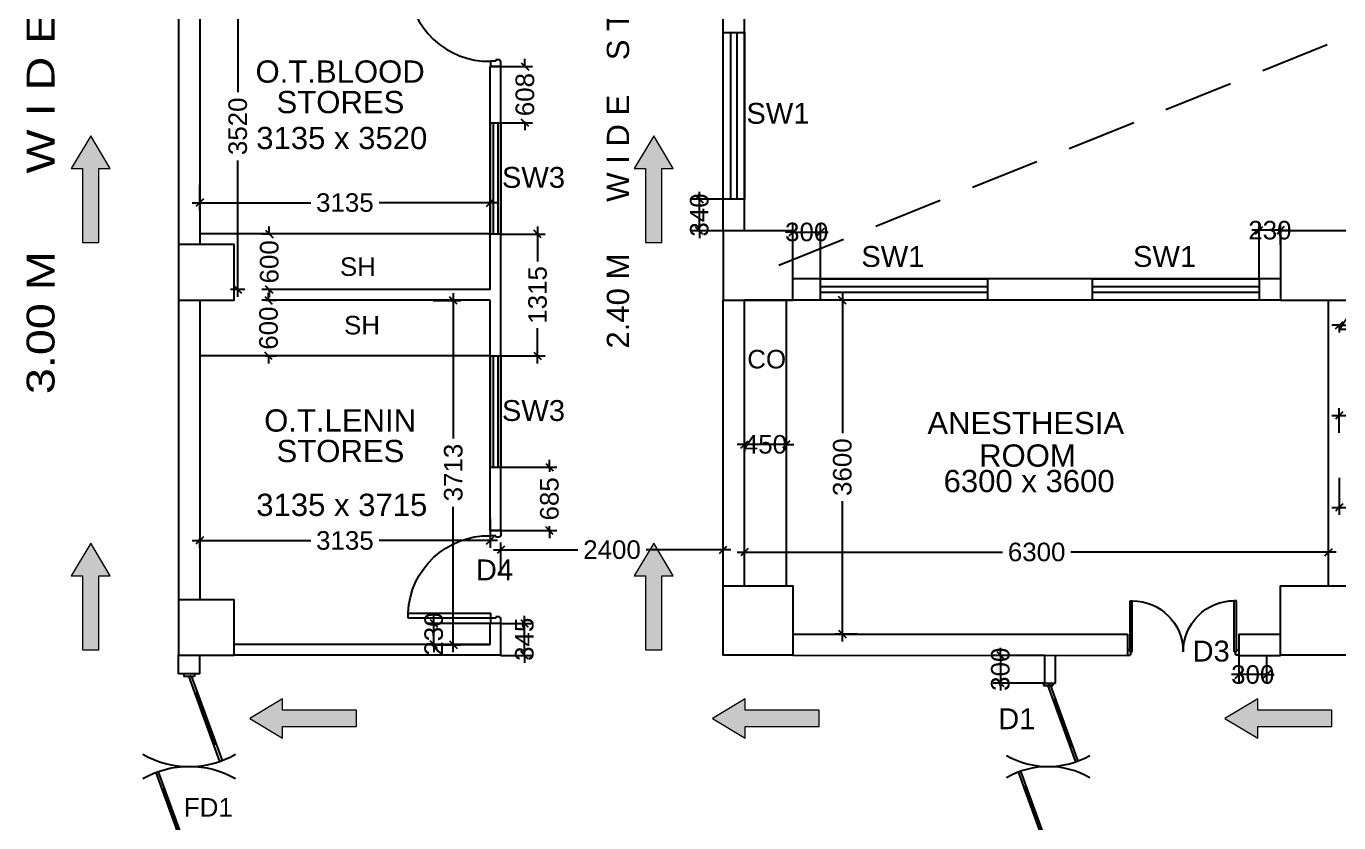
# Model space of a CAD drawing. Extents: x 7897917 to 8423973, y -6487334 to -6173396.
# Drawn here: x 7927272 to 7941431, y -6446215 to -6437623 of the extents above; entities that cross this region are included whole.
import ezdxf
from ezdxf.enums import TextEntityAlignment as Align

# ---------------------------------------------------------------- set-up
doc = ezdxf.new("R2010")
doc.units = 0
doc.header["$LTSCALE"] = 600
doc.header["$MEASUREMENT"] = 0
doc.header["$PDMODE"] = 35
doc.linetypes.add('HIDDEN2', pattern=[0.1875, 0.125, -0.0625])
doc.layers.get('0').update_dxf_attribs({"linetype": 'CONTINUOUS'})
doc.layers.get('Defpoints').update_dxf_attribs({"linetype": 'CONTINUOUS'})
for name, color, linetype in [('DIMEN', 5, 'CONTINUOUS'), ('DOOR', 32, 'CONTINUOUS'), ('Duct', 8, 'CONTINUOUS'), ('Fire Door', 10, 'CONTINUOUS'), ('joinery', 7, 'CONTINUOUS'), ('LA-column', 3, 'CONTINUOUS'), ('Room Dim', 1, 'CONTINUOUS'), ('Shleves', 7, 'CONTINUOUS'), ('TEXT', 6, 'CONTINUOUS'), ('TXT', 6, 'CONTINUOUS'), ('Walls', 7, 'CONTINUOUS'), ('WIN', 151, 'CONTINUOUS'), ('Working Dim', 5, 'CONTINUOUS')]:
    doc.layers.add(name, color=color, linetype=linetype)
doc.styles.add('ari', font='arial.ttf')
doc.styles.add('ARIAL', font='arial.ttf')
doc.dimstyles.new('int. dim', dxfattribs={"dimtxt": 450, "dimasz": 80, "dimexe": 80, "dimexo": 0, "dimgap": 70, "dimtad": 0, "dimdec": 0, "dimzin": 12, "dimdsep": 46, "dimtxsty": 'ari', "dimblk": 'OBLIQUE', "dimcen": 2, "dimdle": 80, "dimclrd": 256, "dimclre": 256, "dimclrt": 6, "dimadec": 0, "dimazin": 0, "dimtfac": 1, "dimtdec": 0, "dimtix": 1, "dimtmove": 2, "dimatfit": 3, "dimfxl": 1, "dimtolj": 1, "dimtzin": 0, "dimlwd": -1, "dimlwe": -1, "dimarcsym": 0})

# ---------------------------------------------------------------- blocks, each defined once
blk = doc.blocks.new('_Oblique')
at = {"color": 0, "linetype": 'ByBlock', "lineweight": -2}
blk.add_line((-0.5, -0.5), (0.5, 0.5), dxfattribs=at)
blk = doc.blocks.new('*D528')
at = {"layer": 'Defpoints', "color": 0, "transparency": 16777216}
for p in [(7935021, -6443295), (7935021, -6443502, 13), (7941322, -6443652, 7)]:
    blk.add_point(p, dxfattribs=at)
at = {"layer": 'Working Dim', "transparency": 16777216}
for p, q in [((7935021, -6443502), (7935021, -6443215)), ((7941322, -6443652), (7941322, -6443215)), ((7934941, -6443295), (7937803, -6443295)), ((7941402, -6443295), (7938541, -6443295))]:
    blk.add_line(p, q, dxfattribs=at)
at = {"layer": 'Working Dim', "transparency": 16777216, "xscale": 80, "yscale": 80, "zscale": 80, "rotation": 180}
blk.add_blockref('_Oblique', (7935021, -6443295), dxfattribs=at)
at = {"layer": 'Working Dim', "transparency": 16777216, "xscale": 80, "yscale": 80, "zscale": 80}
blk.add_blockref('_Oblique', (7941322, -6443295), dxfattribs=at)
at = {"layer": 'Working Dim', "color": 6, "transparency": 16777216, "insert": (7938172, -6443295), "char_height": 200, "attachment_point": 5, "style": 'ari'}
blk.add_mtext('\\A1;6300', dxfattribs=at)
blk = doc.blocks.new('*D529')
at = {"layer": 'Defpoints', "color": 0, "transparency": 16777216}
for p in [(7936076, -6440579), (7936241, -6440579, 13), (7936241, -6444179, 13)]:
    blk.add_point(p, dxfattribs=at)
at = {"layer": 'Working Dim', "transparency": 16777216}
for p, q in [((7936076, -6440499), (7936076, -6442011)), ((7936241, -6440579), (7935996, -6440579)), ((7936076, -6444259), (7936076, -6442747)), ((7936241, -6444179), (7935996, -6444179))]:
    blk.add_line(p, q, dxfattribs=at)
at = {"layer": 'Working Dim', "transparency": 16777216, "xscale": 80, "yscale": 80, "zscale": 80}
for p, rotation in [((7936076, -6440579), 90), ((7936076, -6444179), 270)]:
    blk.add_blockref('_Oblique', p, dxfattribs=dict(at, rotation=rotation))
at = {"layer": 'Working Dim', "color": 6, "transparency": 16777216, "insert": (7936076, -6442379), "char_height": 200, "attachment_point": 5, "rotation": 90, "style": 'ari'}
blk.add_mtext('\\A1;3600', dxfattribs=at)
blk = doc.blocks.new('*D536')
at = {"layer": 'Defpoints', "color": 0, "transparency": 16777216}
for p in [(7941435, -6442494, -1), (7942485, -6442494, 13), (7941435, -6442814)]:
    blk.add_point(p, dxfattribs=at)
at = {"layer": 'Working Dim', "transparency": 16777216}
for p, q in [((7941435, -6442494), (7941435, -6442894)), ((7942485, -6442494), (7942485, -6442894)), ((7941355, -6442814), (7941601, -6442814)), ((7942565, -6442814), (7942319, -6442814))]:
    blk.add_line(p, q, dxfattribs=at)
at = {"layer": 'Working Dim', "transparency": 16777216, "xscale": 80, "yscale": 80, "zscale": 80, "rotation": 180}
blk.add_blockref('_Oblique', (7941435, -6442814), dxfattribs=at)
at = {"layer": 'Working Dim', "transparency": 16777216, "xscale": 80, "yscale": 80, "zscale": 80}
blk.add_blockref('_Oblique', (7942485, -6442814), dxfattribs=at)
at = {"layer": 'Working Dim', "color": 6, "transparency": 16777216, "insert": (7941960, -6442814), "char_height": 200, "attachment_point": 5, "style": 'ari'}
blk.add_mtext('\\A1;1050', dxfattribs=at)
blk = doc.blocks.new('*D542')
at = {"layer": 'Defpoints', "color": 0, "transparency": 16777216}
for p in [(7941435, -6441823), (7941435, -6442008, 1), (7943385, -6442008, 13)]:
    blk.add_point(p, dxfattribs=at)
at = {"layer": 'Working Dim', "transparency": 16777216}
for p, q in [((7941435, -6442008), (7941435, -6441743)), ((7943385, -6442008), (7943385, -6441743)), ((7941355, -6441823), (7942051, -6441823)), ((7943465, -6441823), (7942769, -6441823))]:
    blk.add_line(p, q, dxfattribs=at)
at = {"layer": 'Working Dim', "transparency": 16777216, "xscale": 80, "yscale": 80, "zscale": 80, "rotation": 180}
blk.add_blockref('_Oblique', (7941435, -6441823), dxfattribs=at)
at = {"layer": 'Working Dim', "transparency": 16777216, "xscale": 80, "yscale": 80, "zscale": 80}
blk.add_blockref('_Oblique', (7943385, -6441823), dxfattribs=at)
at = {"layer": 'Working Dim', "color": 6, "transparency": 16777216, "insert": (7942410, -6441823), "char_height": 200, "attachment_point": 5, "style": 'ari'}
blk.add_mtext('\\A1;1950', dxfattribs=at)
blk = doc.blocks.new('*D624')
at = {"layer": 'Defpoints', "color": 0, "transparency": 16777216}
for p in [(7932391, -6443270), (7934791, -6443476, 13), (7932391, -6443543, 13)]:
    blk.add_point(p, dxfattribs=at)
at = {"layer": 'Working Dim', "transparency": 16777216}
for p, q in [((7932391, -6443543), (7932391, -6443190)), ((7934791, -6443476), (7934791, -6443190)), ((7932311, -6443270), (7933221, -6443270)), ((7934871, -6443270), (7933961, -6443270))]:
    blk.add_line(p, q, dxfattribs=at)
at = {"layer": 'Working Dim', "transparency": 16777216, "xscale": 80, "yscale": 80, "zscale": 80, "rotation": 180}
blk.add_blockref('_Oblique', (7932391, -6443270), dxfattribs=at)
at = {"layer": 'Working Dim', "transparency": 16777216, "xscale": 80, "yscale": 80, "zscale": 80}
blk.add_blockref('_Oblique', (7934791, -6443270), dxfattribs=at)
at = {"layer": 'Working Dim', "color": 6, "transparency": 16777216, "insert": (7933591, -6443270), "char_height": 200, "attachment_point": 5, "style": 'ari'}
blk.add_mtext('\\A1;2400', dxfattribs=at)
blk = doc.blocks.new('Z$W@#1275')
at = {"layer": 'DOOR'}
for p, q in [((73, 1500), (0, 1500)), ((0, 1500), (0, 1467)), ((0, 1467), (2, 1467)), ((11, 1456), (11, 1458)), ((11, 1456), (47, 1456)), ((47, 1467), (736, 1467)), ((47, 1467), (47, 1439)), ((47, 1456), (47, 1467)), ((47, 1467), (73, 1467)), ((47, 1439), (736, 1439)), ((73, 1467), (73, 1500)), ((736, 1467), (736, 1439)), ((0, 33), (2, 33)), ((0, 0), (0, 33)), ((73, 0), (0, 0)), ((11, 44), (11, 42)), ((11, 44), (47, 44)), ((47, 61), (736, 61)), ((47, 33), (47, 61)), ((47, 44), (47, 33)), ((47, 33), (736, 33)), ((47, 33), (73, 33)), ((73, 33), (73, 0)), ((736, 33), (736, 61))]:
    blk.add_line(p, q, dxfattribs=at)
for centre, start, end in [((11, 1467), 180, 270), ((11, 33), 90, 180)]:
    blk.add_arc(centre, 9.13, start, end, dxfattribs=at)
at = {"layer": 'DOOR', "color": 145}
for centre, start, end in [((47, 1439), 270, 0), ((47, 61), 0, 90)]:
    blk.add_arc(centre, 689, start, end, dxfattribs=at)
blk = doc.blocks.new('*D1004')
at = {"layer": 'Defpoints', "color": 0, "transparency": 16777216}
for p in [(7940353, -6444409, 2), (7940653, -6444409, 2), (7940353, -6444617)]:
    blk.add_point(p, dxfattribs=at)
at = {"layer": 'Working Dim', "transparency": 16777216}
for p, q in [((7940353, -6444409), (7940353, -6444697)), ((7940653, -6444409), (7940653, -6444697)), ((7940353, -6444617), (7940273, -6444617)), ((7940653, -6444617), (7940353, -6444617)), ((7940653, -6444617), (7940733, -6444617))]:
    blk.add_line(p, q, dxfattribs=at)
at = {"layer": 'Working Dim', "transparency": 16777216, "xscale": 80, "yscale": 80, "zscale": 80}
blk.add_blockref('_Oblique', (7940353, -6444617), dxfattribs=at)
at = {"layer": 'Working Dim', "transparency": 16777216, "xscale": 80, "yscale": 80, "zscale": 80, "rotation": 180}
blk.add_blockref('_Oblique', (7940653, -6444617), dxfattribs=at)
at = {"layer": 'Working Dim', "color": 6, "transparency": 16777216, "insert": (7940503, -6444617), "char_height": 200, "attachment_point": 5, "style": 'ari'}
blk.add_mtext('\\A1;300', dxfattribs=at)
blk = doc.blocks.new('*D1013')
at = {"layer": 'Defpoints', "color": 0, "transparency": 16777216}
for p in [(7940573, -6439824), (7940803, -6439979, 5), (7940573, -6440349)]:
    blk.add_point(p, dxfattribs=at)
at = {"layer": 'Working Dim', "transparency": 16777216}
for p, q in [((7940573, -6439824), (7940493, -6439824)), ((7940573, -6440349), (7940573, -6439744)), ((7940803, -6439824), (7940573, -6439824)), ((7940803, -6439979), (7940803, -6439744)), ((7940803, -6439824), (7940883, -6439824))]:
    blk.add_line(p, q, dxfattribs=at)
at = {"layer": 'Working Dim', "transparency": 16777216, "xscale": 80, "yscale": 80, "zscale": 80}
blk.add_blockref('_Oblique', (7940573, -6439824), dxfattribs=at)
at = {"layer": 'Working Dim', "transparency": 16777216, "xscale": 80, "yscale": 80, "zscale": 80, "rotation": 180}
blk.add_blockref('_Oblique', (7940803, -6439824), dxfattribs=at)
at = {"layer": 'Working Dim', "color": 6, "transparency": 16777216, "insert": (7940688, -6439824), "char_height": 200, "attachment_point": 5, "style": 'ari'}
blk.add_mtext('\\A1;230', dxfattribs=at)
blk = doc.blocks.new('*D1014')
at = {"layer": 'Defpoints', "color": 0, "transparency": 16777216}
for p in [(7935841, -6439843), (7935541, -6440349), (7935841, -6440349)]:
    blk.add_point(p, dxfattribs=at)
at = {"layer": 'Working Dim', "transparency": 16777216}
for p, q in [((7935541, -6440349), (7935541, -6439763)), ((7935841, -6440349), (7935841, -6439763)), ((7935541, -6439843), (7935461, -6439843)), ((7935541, -6439843), (7935841, -6439843)), ((7935841, -6439843), (7935921, -6439843))]:
    blk.add_line(p, q, dxfattribs=at)
at = {"layer": 'Working Dim', "transparency": 16777216, "xscale": 80, "yscale": 80, "zscale": 80}
blk.add_blockref('_Oblique', (7935541, -6439843), dxfattribs=at)
at = {"layer": 'Working Dim', "transparency": 16777216, "xscale": 80, "yscale": 80, "zscale": 80, "rotation": 180}
blk.add_blockref('_Oblique', (7935841, -6439843), dxfattribs=at)
at = {"layer": 'Working Dim', "color": 6, "transparency": 16777216, "insert": (7935691, -6439843), "char_height": 200, "attachment_point": 5, "style": 'ari'}
blk.add_mtext('\\A1;300', dxfattribs=at)
blk = doc.blocks.new('*D1017')
at = {"layer": 'Defpoints', "color": 0, "transparency": 16777216}
for p in [(7934533, -6439489), (7934792, -6439489), (7934791, -6439829)]:
    blk.add_point(p, dxfattribs=at)
at = {"layer": 'Working Dim', "transparency": 16777216}
for p, q in [((7934792, -6439489), (7934453, -6439489)), ((7934533, -6439489), (7934533, -6439409)), ((7934533, -6439829), (7934533, -6439489)), ((7934791, -6439829), (7934453, -6439829)), ((7934533, -6439829), (7934533, -6439909))]:
    blk.add_line(p, q, dxfattribs=at)
at = {"layer": 'Working Dim', "transparency": 16777216, "xscale": 80, "yscale": 80, "zscale": 80}
for p, rotation in [((7934533, -6439489), 270), ((7934533, -6439829), 90)]:
    blk.add_blockref('_Oblique', p, dxfattribs=dict(at, rotation=rotation))
at = {"layer": 'Working Dim', "color": 6, "transparency": 16777216, "insert": (7934533, -6439659), "char_height": 200, "attachment_point": 5, "rotation": 90, "style": 'ari'}
blk.add_mtext('\\A1;340', dxfattribs=at)
blk = doc.blocks.new('*D1035')
at = {"layer": 'Defpoints', "color": 0, "transparency": 16777216}
for p in [(7935021, -6442109), (7935021, -6442134), (7935471, -6442109)]:
    blk.add_point(p, dxfattribs=at)
at = {"layer": 'Working Dim', "transparency": 16777216}
for p, q in [((7935021, -6442134), (7934941, -6442134)), ((7935021, -6442109), (7935021, -6442214)), ((7935471, -6442134), (7935021, -6442134)), ((7935471, -6442109), (7935471, -6442214)), ((7935471, -6442134), (7935551, -6442134))]:
    blk.add_line(p, q, dxfattribs=at)
at = {"layer": 'Working Dim', "transparency": 16777216, "xscale": 80, "yscale": 80, "zscale": 80}
blk.add_blockref('_Oblique', (7935021, -6442134), dxfattribs=at)
at = {"layer": 'Working Dim', "transparency": 16777216, "xscale": 80, "yscale": 80, "zscale": 80, "rotation": 180}
blk.add_blockref('_Oblique', (7935471, -6442134), dxfattribs=at)
at = {"layer": 'Working Dim', "color": 6, "transparency": 16777216, "insert": (7935246, -6442134), "char_height": 200, "attachment_point": 5, "style": 'ari'}
blk.add_mtext('\\A1;450', dxfattribs=at)
blk = doc.blocks.new('A$C15456D16')
at = {"layer": 'Fire Door'}
for p, q in [((969, -4), (56, 329)), ((969, -4), (56, 329)), ((969, -4), (56, 329)), ((979, 23), (65, 355)), ((979, 23), (65, 355)), ((979, 23), (65, 355)), ((248, 289), (238, 262)), ((248, 289), (238, 262)), ((248, 289), (238, 262)), ((791, 76), (243, 276)), ((791, 76), (243, 276)), ((791, 76), (243, 276)), ((-1000, 56), (-972, 56)), ((-1000, -56), (-1000, 56)), ((-1000, 56), (-972, 56)), ((-1000, -56), (-1000, 56)), ((-1000, 56), (-972, 56)), ((-1000, -56), (-1000, 56)), ((-979, -23), (-969, 4)), ((-979, -23), (-969, 4)), ((-979, -23), (-969, 4)), ((-972, -56), (-972, 56)), ((-972, -56), (-972, 56)), ((-972, -56), (-972, 56)), ((-969, 4), (-56, -329)), ((-969, 4), (-56, -329)), ((-969, 4), (-56, -329)), ((796, 89), (786, 63)), ((796, 89), (786, 63)), ((796, 89), (786, 63)), ((979, 23), (969, -4)), ((979, 23), (969, -4)), ((979, 23), (969, -4)), ((1000, 56), (972, 56)), ((972, -56), (972, 56)), ((1000, 56), (972, 56)), ((972, -56), (972, 56)), ((1000, 56), (972, 56)), ((972, -56), (972, 56)), ((1000, -56), (1000, 56)), ((1000, -56), (1000, 56)), ((1000, -56), (1000, 56)), ((-1000, -56), (-972, -56)), ((-1000, -56), (-972, -56)), ((-1000, -56), (-972, -56)), ((-979, -23), (-65, -355)), ((-979, -23), (-65, -355)), ((-979, -23), (-65, -355)), ((-796, -89), (-786, -63)), ((-796, -89), (-786, -63)), ((-796, -89), (-786, -63)), ((-791, -76), (-243, -276)), ((-791, -76), (-243, -276)), ((-791, -76), (-243, -276)), ((1000, -56), (972, -56)), ((1000, -56), (972, -56)), ((1000, -56), (972, -56)), ((-238, -262), (-248, -289)), ((-238, -262), (-248, -289)), ((-238, -262), (-248, -289))]:
    blk.add_line(p, q, dxfattribs=at)
at = {"layer": 'Fire Door', "extrusion": (0, 0, -1)}
for centre, major_axis, start_param, end_param in [((-1000, 0), (-1000, 0), 2.617886, 3.665084), ((-1000, 0), (-1000, 0), 2.617886, 3.665084), ((-1000, 0), (-1000, 0), 2.617886, 3.665084), ((1000, 0), (1000, 0), 2.618102, 3.665299), ((1000, 0), (1000, 0), 2.618102, 3.665299), ((1000, 0), (1000, 0), 2.618102, 3.665299)]:
    blk.add_ellipse(centre, major_axis=major_axis, ratio=1, start_param=start_param, end_param=end_param, dxfattribs=at)
blk = doc.blocks.new('Z$W@#5624')
at = {"layer": 'DOOR'}
for p, q in [((19, 470), (840, 769)), ((28, 446), (849, 745)), ((676, 709), (685, 685)), ((188, 518), (680, 697)), ((0, 400), (0, 499)), ((0, 499), (25, 499)), ((19, 470), (28, 446)), ((25, 400), (25, 499)), ((183, 529), (192, 506)), ((1770, 453), (949, 154)), ((1779, 429), (957, 130)), ((1779, 429), (1770, 453)), ((1798, 499), (1773, 499)), ((1773, 400), (1773, 499)), ((1798, 400), (1798, 499)), ((0, 400), (25, 400)), ((1610, 381), (1117, 202)), ((1614, 369), (1606, 393)), ((1798, 400), (1773, 400)), ((1113, 214), (1122, 190))]:
    blk.add_line(p, q, dxfattribs=at)
at = {"layer": 'DOOR', "color": 145}
for centre, start_param, end_param in [((0, 449), 2.617994, 3.665191), ((1798, 449), -0.523599, 0.523599)]:
    blk.add_ellipse(centre, major_axis=(-899, 0), ratio=1, start_param=start_param, end_param=end_param, dxfattribs=at)
blk = doc.blocks.new('1000')
at = {"layer": 'DOOR'}
for p, q in [((0, -100), (0, 0)), ((0, 0), (50, 0)), ((50, -100), (0, -100)), ((50, 0), (50, -2)), ((63, -49), (50, -49)), ((50, -49), (50, -100)), ((50, -100), (50, -901)), ((100, -100), (50, -100)), ((63, -13), (61, -13)), ((63, -13), (63, -49)), ((100, -901), (100, -100)), ((837, -13), (837, -49)), ((837, -13), (839, -13)), ((837, -49), (850, -49)), ((850, 0), (850, -2)), ((900, 0), (850, 0)), ((850, -49), (850, -100)), ((850, -100), (900, -100)), ((900, -100), (900, 0)), ((50, -901), (100, -901))]:
    blk.add_line(p, q, dxfattribs=at)
for centre, major_axis, start_param, end_param in [((50, -13), (-7.95, 7.95), 3.926991, 5.497787), ((850, -13), (7.95, 7.95), 0.785398, 2.356194)]:
    blk.add_ellipse(centre, major_axis=major_axis, ratio=1, start_param=start_param, end_param=end_param, dxfattribs=at)
at = {"layer": 'DOOR', "color": 145}
blk.add_ellipse((64, -115), major_axis=(-520, 590), ratio=1, start_param=2.464943, end_param=4.009476, dxfattribs=at)
blk = doc.blocks.new('*D1532')
at = {"layer": 'Defpoints', "color": 0, "transparency": 16777216}
for p in [(7931661, -6440581, 13), (7931879, -6440581), (7931661, -6444294, 13)]:
    blk.add_point(p, dxfattribs=at)
at = {"layer": 'Working Dim', "transparency": 16777216}
for p, q in [((7931879, -6440501), (7931879, -6442069)), ((7931661, -6440581), (7931959, -6440581)), ((7931879, -6444374), (7931879, -6442806)), ((7931661, -6444294), (7931959, -6444294))]:
    blk.add_line(p, q, dxfattribs=at)
at = {"layer": 'Working Dim', "transparency": 16777216, "xscale": 80, "yscale": 80, "zscale": 80}
for p, rotation in [((7931879, -6440581), 90), ((7931879, -6444294), 270)]:
    blk.add_blockref('_Oblique', p, dxfattribs=dict(at, rotation=rotation))
at = {"layer": 'Working Dim', "color": 6, "transparency": 16777216, "insert": (7931879, -6442437), "char_height": 200, "attachment_point": 5, "rotation": 90, "style": 'ari'}
blk.add_mtext('\\A1;3713', dxfattribs=at)
blk = doc.blocks.new('*D1534')
at = {"layer": 'Defpoints', "color": 0, "transparency": 16777216}
for p in [(7929554, -6436941), (7929629, -6436941, 13), (7929629, -6440462, 13)]:
    blk.add_point(p, dxfattribs=at)
at = {"layer": 'Working Dim', "transparency": 16777216}
for p, q in [((7929629, -6436941), (7929474, -6436941)), ((7929554, -6436861), (7929554, -6438333)), ((7929554, -6440542), (7929554, -6439070)), ((7929629, -6440462), (7929474, -6440462))]:
    blk.add_line(p, q, dxfattribs=at)
at = {"layer": 'Working Dim', "transparency": 16777216, "xscale": 80, "yscale": 80, "zscale": 80}
for p, rotation in [((7929554, -6436941), 90), ((7929554, -6440462), 270)]:
    blk.add_blockref('_Oblique', p, dxfattribs=dict(at, rotation=rotation))
at = {"layer": 'Working Dim', "color": 6, "transparency": 16777216, "insert": (7929554, -6438702), "char_height": 200, "attachment_point": 5, "rotation": 90, "style": 'ari'}
blk.add_mtext('\\A1;3520', dxfattribs=at)
blk = doc.blocks.new('*D1535')
at = {"layer": 'Defpoints', "color": 0, "transparency": 16777216}
for p in [(7929142, -6439335, 13), (7932276, -6439277, 13), (7932276, -6439526)]:
    blk.add_point(p, dxfattribs=at)
at = {"layer": 'Working Dim', "transparency": 16777216}
for p, q in [((7929142, -6439335), (7929142, -6439606)), ((7932276, -6439277), (7932276, -6439606)), ((7929062, -6439526), (7930340, -6439526)), ((7932356, -6439526), (7931079, -6439526))]:
    blk.add_line(p, q, dxfattribs=at)
at = {"layer": 'Working Dim', "transparency": 16777216, "xscale": 80, "yscale": 80, "zscale": 80, "rotation": 180}
blk.add_blockref('_Oblique', (7929142, -6439526), dxfattribs=at)
at = {"layer": 'Working Dim', "transparency": 16777216, "xscale": 80, "yscale": 80, "zscale": 80}
blk.add_blockref('_Oblique', (7932276, -6439526), dxfattribs=at)
at = {"layer": 'Working Dim', "color": 6, "transparency": 16777216, "insert": (7930709, -6439526), "char_height": 200, "attachment_point": 5, "style": 'ari'}
blk.add_mtext('\\A1;3135', dxfattribs=at)
blk = doc.blocks.new('*D1536')
at = {"layer": 'Defpoints', "color": 0, "transparency": 16777216}
for p in [(7932276, -6442933, 13), (7929142, -6443146, 13), (7932276, -6443171)]:
    blk.add_point(p, dxfattribs=at)
at = {"layer": 'Working Dim', "transparency": 16777216}
for p, q in [((7932276, -6442933), (7932276, -6443251)), ((7929062, -6443171), (7930340, -6443171)), ((7929142, -6443146), (7929142, -6443251)), ((7932356, -6443171), (7931079, -6443171))]:
    blk.add_line(p, q, dxfattribs=at)
at = {"layer": 'Working Dim', "transparency": 16777216, "xscale": 80, "yscale": 80, "zscale": 80, "rotation": 180}
blk.add_blockref('_Oblique', (7929142, -6443171), dxfattribs=at)
at = {"layer": 'Working Dim', "transparency": 16777216, "xscale": 80, "yscale": 80, "zscale": 80}
blk.add_blockref('_Oblique', (7932276, -6443171), dxfattribs=at)
at = {"layer": 'Working Dim', "color": 6, "transparency": 16777216, "insert": (7930709, -6443171), "char_height": 200, "attachment_point": 5, "style": 'ari'}
blk.add_mtext('\\A1;3135', dxfattribs=at)
blk = doc.blocks.new('*D1539')
at = {"layer": 'Defpoints', "color": 0, "transparency": 16777216}
for p in [(7931668, -6444064), (7932280, -6444064), (7932276, -6444294)]:
    blk.add_point(p, dxfattribs=at)
at = {"layer": 'Working Dim', "transparency": 16777216}
for p, q in [((7932280, -6444064), (7931588, -6444064)), ((7931668, -6444064), (7931668, -6443984)), ((7931668, -6444294), (7931668, -6444064)), ((7932276, -6444294), (7931588, -6444294)), ((7931668, -6444294), (7931668, -6444374))]:
    blk.add_line(p, q, dxfattribs=at)
at = {"layer": 'Working Dim', "transparency": 16777216, "xscale": 80, "yscale": 80, "zscale": 80}
for p, rotation in [((7931668, -6444064), 270), ((7931668, -6444294), 90)]:
    blk.add_blockref('_Oblique', p, dxfattribs=dict(at, rotation=rotation))
at = {"layer": 'Working Dim', "color": 6, "transparency": 16777216, "insert": (7931668, -6444179), "char_height": 200, "attachment_point": 5, "rotation": 90, "style": 'ari'}
blk.add_mtext('\\A1;230', dxfattribs=at)
blk = doc.blocks.new('*D1540')
at = {"layer": 'Defpoints', "color": 0, "transparency": 16777216}
for p in [(7929853, -6440579), (7929886, -6440579), (7929853, -6441179)]:
    blk.add_point(p, dxfattribs=at)
at = {"layer": 'Working Dim', "transparency": 16777216}
for p, q in [((7929886, -6440579), (7929886, -6440499)), ((7929853, -6440579), (7929966, -6440579)), ((7929886, -6440579), (7929886, -6440588)), ((7929853, -6441179), (7929966, -6441179)), ((7929886, -6441179), (7929886, -6441170)), ((7929886, -6441179), (7929886, -6441259))]:
    blk.add_line(p, q, dxfattribs=at)
at = {"layer": 'Working Dim', "transparency": 16777216, "xscale": 80, "yscale": 80, "zscale": 80}
for p, rotation in [((7929886, -6440579), 270), ((7929886, -6441179), 90)]:
    blk.add_blockref('_Oblique', p, dxfattribs=dict(at, rotation=rotation))
at = {"layer": 'Working Dim', "color": 6, "transparency": 16777216, "insert": (7929886, -6440879), "char_height": 200, "attachment_point": 5, "rotation": 90, "style": 'ari'}
blk.add_mtext('\\A1;600', dxfattribs=at)
blk = doc.blocks.new('*D1541')
at = {"layer": 'Defpoints', "color": 0, "transparency": 16777216}
for p in [(7929894, -6439864), (7929917, -6439864), (7929917, -6440464)]:
    blk.add_point(p, dxfattribs=at)
at = {"layer": 'Working Dim', "transparency": 16777216}
for p, q in [((7929894, -6439864), (7929894, -6439784)), ((7929917, -6439864), (7929814, -6439864)), ((7929894, -6439864), (7929894, -6439873)), ((7929917, -6440464), (7929814, -6440464)), ((7929894, -6440464), (7929894, -6440455)), ((7929894, -6440464), (7929894, -6440544))]:
    blk.add_line(p, q, dxfattribs=at)
at = {"layer": 'Working Dim', "transparency": 16777216, "xscale": 80, "yscale": 80, "zscale": 80}
for p, rotation in [((7929894, -6439864), 270), ((7929894, -6440464), 90)]:
    blk.add_blockref('_Oblique', p, dxfattribs=dict(at, rotation=rotation))
at = {"layer": 'Working Dim', "color": 6, "transparency": 16777216, "insert": (7929894, -6440164), "char_height": 200, "attachment_point": 5, "rotation": 90, "style": 'ari'}
blk.add_mtext('\\A1;600', dxfattribs=at)
blk = doc.blocks.new('*D1622')
at = {"layer": 'Defpoints', "color": 0, "transparency": 16777216}
for p in [(7938260, -6444409), (7937781, -6444709), (7938260, -6444709)]:
    blk.add_point(p, dxfattribs=at)
at = {"layer": 'Working Dim', "transparency": 16777216}
for p, q in [((7937781, -6444409), (7937781, -6444329)), ((7938260, -6444409), (7937701, -6444409)), ((7937781, -6444409), (7937781, -6444709)), ((7938260, -6444709), (7937701, -6444709)), ((7937781, -6444709), (7937781, -6444789))]:
    blk.add_line(p, q, dxfattribs=at)
at = {"layer": 'Working Dim', "transparency": 16777216, "xscale": 80, "yscale": 80, "zscale": 80}
for p, rotation in [((7937781, -6444409), 270), ((7937781, -6444709), 90)]:
    blk.add_blockref('_Oblique', p, dxfattribs=dict(at, rotation=rotation))
at = {"layer": 'Working Dim', "color": 6, "transparency": 16777216, "insert": (7937781, -6444559), "char_height": 200, "attachment_point": 5, "rotation": 90, "style": 'ari'}
blk.add_mtext('\\A1;300', dxfattribs=at)
blk = doc.blocks.new('*D1627')
at = {"layer": 'Defpoints', "color": 0, "transparency": 16777216}
for p in [(7932391, -6442379), (7932916, -6442379), (7932391, -6443064)]:
    blk.add_point(p, dxfattribs=at)
at = {"layer": 'Working Dim', "transparency": 16777216}
for p, q in [((7932391, -6442379), (7932996, -6442379)), ((7932916, -6442379), (7932916, -6442299)), ((7932916, -6442379), (7932916, -6442429)), ((7932391, -6443064), (7932996, -6443064)), ((7932916, -6443064), (7932916, -6443014)), ((7932916, -6443064), (7932916, -6443144))]:
    blk.add_line(p, q, dxfattribs=at)
at = {"layer": 'Working Dim', "transparency": 16777216, "xscale": 80, "yscale": 80, "zscale": 80}
for p, rotation in [((7932916, -6442379), 270), ((7932916, -6443064), 90)]:
    blk.add_blockref('_Oblique', p, dxfattribs=dict(at, rotation=rotation))
at = {"layer": 'Working Dim', "color": 6, "transparency": 16777216, "insert": (7932916, -6442721), "char_height": 200, "attachment_point": 5, "rotation": 90, "style": 'ari'}
blk.add_mtext('\\A1;685', dxfattribs=at)
blk = doc.blocks.new('*D1628')
at = {"layer": 'Defpoints', "color": 0, "transparency": 16777216}
for p in [(7932391, -6439864), (7932788, -6439864), (7932391, -6441179)]:
    blk.add_point(p, dxfattribs=at)
at = {"layer": 'Working Dim', "transparency": 16777216}
for p, q in [((7932788, -6439784), (7932788, -6440161)), ((7932391, -6439864), (7932868, -6439864)), ((7932788, -6441259), (7932788, -6440881)), ((7932391, -6441179), (7932868, -6441179))]:
    blk.add_line(p, q, dxfattribs=at)
at = {"layer": 'Working Dim', "transparency": 16777216, "xscale": 80, "yscale": 80, "zscale": 80}
for p, rotation in [((7932788, -6439864), 90), ((7932788, -6441179), 270)]:
    blk.add_blockref('_Oblique', p, dxfattribs=dict(at, rotation=rotation))
at = {"layer": 'Working Dim', "color": 6, "transparency": 16777216, "insert": (7932788, -6440521), "char_height": 200, "attachment_point": 5, "rotation": 90, "style": 'ari'}
blk.add_mtext('\\A1;1315', dxfattribs=at)
blk = doc.blocks.new('*D1629')
at = {"layer": 'Defpoints', "color": 0, "transparency": 16777216}
for p in [(7932391, -6438056), (7932652, -6438056), (7932391, -6438664)]:
    blk.add_point(p, dxfattribs=at)
at = {"layer": 'Working Dim', "transparency": 16777216}
for p, q in [((7932652, -6438056), (7932652, -6437976)), ((7932391, -6438056), (7932732, -6438056)), ((7932652, -6438056), (7932652, -6438068)), ((7932391, -6438664), (7932732, -6438664)), ((7932652, -6438664), (7932652, -6438652)), ((7932652, -6438664), (7932652, -6438744))]:
    blk.add_line(p, q, dxfattribs=at)
at = {"layer": 'Working Dim', "transparency": 16777216, "xscale": 80, "yscale": 80, "zscale": 80}
for p, rotation in [((7932652, -6438056), 270), ((7932652, -6438664), 90)]:
    blk.add_blockref('_Oblique', p, dxfattribs=dict(at, rotation=rotation))
at = {"layer": 'Working Dim', "color": 6, "transparency": 16777216, "insert": (7932652, -6438360), "char_height": 200, "attachment_point": 5, "rotation": 90, "style": 'ari'}
blk.add_mtext('\\A1;608', dxfattribs=at)
blk = doc.blocks.new('A$C279266B1')
at = {"lineweight": 0}
h = blk.add_hatch(color=3, dxfattribs=at)
h.set_gradient(color1=(55, 181, 38), color2=(106, 220, 91), rotation=90, one_color=1, tint=0.61, name='CYLINDER')
h.paths.add_polyline_path([(0, -88), (-798, -88), (-798, -211), (-1152, 0), (-798, 211), (-798, 88), (0, 88)])
at = {"color": 7, "lineweight": 0, "flags": 128}
blk.add_lwpolyline([(0, -88), (-798, -88), (-798, -211), (-1152, 0), (-798, 211), (-798, 88), (0, 88), (0, -88)], dxfattribs=at)
blk = doc.blocks.new('*D2370')
at = {"layer": 'Defpoints', "color": 0, "transparency": 16777216}
for p in [(7941437, -6440839), (7941887, -6440839), (7941887, -6440848)]:
    blk.add_point(p, dxfattribs=at)
at = {"layer": 'Working Dim', "transparency": 16777216}
for p, q in [((7941437, -6440848), (7941357, -6440848)), ((7941437, -6440839), (7941437, -6440928)), ((7941437, -6440848), (7941887, -6440848)), ((7941887, -6440839), (7941887, -6440928)), ((7941887, -6440848), (7941967, -6440848))]:
    blk.add_line(p, q, dxfattribs=at)
at = {"layer": 'Working Dim', "transparency": 16777216, "xscale": 80, "yscale": 80, "zscale": 80}
blk.add_blockref('_Oblique', (7941437, -6440848), dxfattribs=at)
at = {"layer": 'Working Dim', "transparency": 16777216, "xscale": 80, "yscale": 80, "zscale": 80, "rotation": 180}
blk.add_blockref('_Oblique', (7941887, -6440848), dxfattribs=at)
at = {"layer": 'Working Dim', "color": 6, "transparency": 16777216, "insert": (7941662, -6440848), "char_height": 200, "attachment_point": 5, "style": 'ari'}
blk.add_mtext('\\A1;450', dxfattribs=at)
blk = doc.blocks.new('*D2371')
at = {"layer": 'Defpoints', "color": 0, "transparency": 16777216}
for p in [(7932391, -6444064), (7932646, -6444064), (7932391, -6444409)]:
    blk.add_point(p, dxfattribs=at)
at = {"layer": 'Working Dim', "transparency": 16777216}
for p, q in [((7932391, -6444064), (7932726, -6444064)), ((7932646, -6444064), (7932646, -6443984)), ((7932646, -6444409), (7932646, -6444064)), ((7932391, -6444409), (7932726, -6444409)), ((7932646, -6444409), (7932646, -6444489))]:
    blk.add_line(p, q, dxfattribs=at)
at = {"layer": 'Working Dim', "transparency": 16777216, "xscale": 80, "yscale": 80, "zscale": 80}
for p, rotation in [((7932646, -6444064), 270), ((7932646, -6444409), 90)]:
    blk.add_blockref('_Oblique', p, dxfattribs=dict(at, rotation=rotation))
at = {"layer": 'Working Dim', "color": 6, "transparency": 16777216, "insert": (7932646, -6444236), "char_height": 200, "attachment_point": 5, "rotation": 90, "style": 'ari'}
blk.add_mtext('\\A1;345', dxfattribs=at)

msp = doc.modelspace()

# ---------------------------------------------------------------- linework, layer by layer
at = {"layer": 'Duct', "color": 8, "linetype": 'HIDDEN2', "ltscale": 10}
msp.add_line((7935391.544, -6440199.905), (7951720.046, -6433632.352), dxfattribs=at)
at = {"layer": 'LA-column', "color": 2, "flags": 128}
for points, elevation in [([(7934791.455, -6440578.875), (7935541.455, -6440578.875), (7935541.455, -6439828.875), (7934791.455, -6439828.875)], 5.131), ([(7940802.046, -6440578.875), (7941552.046, -6440578.875), (7941552.046, -6439828.875), (7940802.046, -6439828.875)], 5.131), ([(7935541.455, -6444408.808), (7934791.455, -6444408.808), (7934791.455, -6443658.808), (7935541.455, -6443658.808)], 2.283), ([(7941552.046, -6443658.84), (7941552.046, -6444408.84), (7940802.046, -6444408.84), (7940802.046, -6443658.84)], 2.092)]:
    msp.add_lwpolyline(points, close=True, dxfattribs=dict(at, elevation=elevation))
for points in [[(7928913.907, -6440578.752), (7929513.907, -6440578.752), (7929513.907, -6439978.752), (7928913.907, -6439978.752)], [(7928913.907, -6444408.752), (7929513.907, -6444408.752), (7929513.907, -6443808.752), (7928913.907, -6443808.752)]]:
    msp.add_lwpolyline(points, close=True, dxfattribs=at)
at = {"layer": 'Walls', "linetype": 'Continuous'}
for p, q in [((7928913.943, -6433638.752, 2.312), (7928913.948, -6440128.916, 1.031)), ((7934791.498, -6439828.875), (7934791.632, -6433788.663)), ((7935021.635, -6439828.875), (7935021.635, -6433788.663)), ((7929143.945, -6436941.266), (7929143.946, -6439978.752, 0.982)), ((7932276.453, -6440463.752), (7932276.453, -6438056.193)), ((7932391.453, -6438056.193), (7932276.453, -6438056.193)), ((7932391.453, -6443063.826), (7932391.453, -6438056.193)), ((7932276.453, -6439863.752), (7929143.945, -6439863.752)), ((7940803.045, -6440348.839), (7935541.455, -6440348.839)), ((7932276.453, -6440463.752), (7929814.218, -6440463.752)), ((7928913.933, -6440578.752, 0.817), (7928914.046, -6443808.752, 2.354)), ((7929143.95, -6440578.752), (7929143.951, -6443808.752)), ((7932276.453, -6440578.752), (7929814.218, -6440578.752)), ((7932276.453, -6443063.826), (7932276.453, -6440578.752)), ((7934791.413, -6443658.808), (7934791.482, -6440578.875)), ((7935021.458, -6443658.808), (7935021.458, -6440578.839)), ((7940803.045, -6440578.839), (7935021.458, -6440578.839)), ((7935471.458, -6443658.808), (7935471.458, -6440578.839)), ((7941321.957, -6443658.84, 6.542), (7941321.973, -6440578.875, -0.335)), ((7932276.453, -6441178.752), (7929143.945, -6441178.752)), ((7932391.453, -6443063.826), (7932276.453, -6443063.826)), ((7932276.453, -6444293.752), (7932276.453, -6444063.931)), ((7932391.453, -6444063.931), (7932276.453, -6444063.931)), ((7932391.453, -6444408.752), (7932391.453, -6444063.931)), ((7935541.455, -6444178.889), (7939153.046, -6444178.902)), ((7940353.046, -6444178.906), (7940802.046, -6444178.907)), ((7932276.453, -6444293.752), (7929513.907, -6444293.752)), ((7928913.954, -6444608.775), (7928913.954, -6444408.855)), ((7929143.964, -6444608.775), (7929143.965, -6444408.819)), ((7932391.453, -6444408.752), (7929513.907, -6444408.752)), ((7934791.397, -6444408.886), (7934791.397, -6444408.808)), ((7935541.455, -6444408.886, 2.283), (7939153.046, -6444408.901)), ((7938259.591, -6444708.681), (7938259.591, -6444408.821)), ((7938374.591, -6444708.69), (7938374.591, -6444408.831)), ((7940353.046, -6444408.905), (7940802.138, -6444408.907)), ((7929143.964, -6444608.775), (7928913.954, -6444608.775)), ((7938259.591, -6444708.681), (7938374.591, -6444708.69))]:
    msp.add_line(p, q, dxfattribs=at)
at = {"layer": 'Walls'}
for p, q in [((7939153.046, -6444178.902, 2.283), (7939153.046, -6444408.901, 2.283)), ((7940353.046, -6444178.906, 2.283), (7940353.046, -6444408.905, 2.283))]:
    msp.add_line(p, q, dxfattribs=at)
at = {"layer": 'WIN', "linetype": 'Continuous'}
for p, q in [((7932276.453, -6438663.752), (7932391.453, -6438663.752)), ((7932276.453, -6439863.752), (7932391.453, -6439863.752)), ((7932276.453, -6441178.752), (7932391.453, -6441178.752)), ((7932276.453, -6442378.752), (7932391.453, -6442378.752))]:
    msp.add_line(p, q, dxfattribs=at)
for points in [[(7935021.635, -6437688.68), (7935021.635, -6439488.68), (7934791.635, -6439488.68), (7934791.635, -6437688.68)], [(7934938.852, -6437688.68), (7934938.852, -6439488.68), (7934874.419, -6439488.68), (7934874.419, -6437688.68)], [(7938772.817, -6440348.839), (7940572.817, -6440348.839), (7940572.817, -6440578.839), (7938772.817, -6440578.839)], [(7938772.817, -6440431.623), (7940572.817, -6440431.623), (7940572.817, -6440496.056), (7938772.817, -6440496.056)]]:
    msp.add_lwpolyline(points, close=True, dxfattribs=at)
for points in [[(7932276.453, -6438663.752), (7932276.453, -6439863.752)], [(7932308.669, -6438663.752), (7932308.67, -6439863.752)], [(7932359.237, -6438663.752), (7932359.237, -6439863.752)], [(7932391.453, -6438663.752), (7932391.453, -6439863.752)], [(7932276.453, -6441178.752), (7932276.453, -6442378.752)], [(7932308.669, -6441178.752), (7932308.67, -6442378.752)], [(7932359.237, -6441178.752), (7932359.237, -6442378.752)], [(7932391.453, -6441178.752), (7932391.453, -6442378.752)]]:
    msp.add_lwpolyline(points, dxfattribs=at)
at = {"layer": 'WIN', "linetype": 'Continuous', "elevation": 5.131}
for points in [[(7935841.278, -6440348.839), (7937641.278, -6440348.839), (7937641.278, -6440578.839), (7935841.278, -6440578.839)], [(7935841.278, -6440431.623), (7937641.278, -6440431.623), (7937641.278, -6440496.056), (7935841.278, -6440496.056)]]:
    msp.add_lwpolyline(points, close=True, dxfattribs=at)

# ---------------------------------------------------------------- block references
at = {"layer": 'DIMEN', "xscale": -0.8000117540359497, "yscale": 0.8000117540359497, "zscale": 0.8000117528179977, "rotation": 270}
msp.add_blockref('Z$W@#1275', (7939153.046, -6444408.812, 2.283), dxfattribs=at)
at = {"layer": 'DOOR', "linetype": 'Continuous'}
for name, p, xscale, yscale, zscale, rotation in [('1000', (7932391.453, -6437055.808), 1.111537974327832, 1.111537974327832, 1.111537974327832, 270.0000132497456), ('1000', (7932391.453, -6444063.652), -1.111537974327832, 1.111537974327803, 1.111537974327832, 269.9999867502544), ('Z$W@#5624', (7937846.591, -6444708.681), 1.001247152686119, 1.001247152686119, 1.001247152686119, 270)]:
    msp.add_blockref(name, p, dxfattribs=dict(at, xscale=xscale, yscale=yscale, zscale=zscale, rotation=rotation))
at = {"layer": 'Fire Door', "color": 3, "lineweight": 0, "xscale": -1, "rotation": 90}
msp.add_blockref('A$C15456D16', (7929028.959, -6445608.775), dxfattribs=at)
at = {"layer": 'Room Dim', "color": 3, "lineweight": 0, "xscale": -1}
for p, rotation in [((7927966.702, -6439955.382), 90), ((7934040.436, -6439955.382), 90), ((7927966.702, -6444350.321), 90), ((7934040.436, -6444350.321), 90), ((7930835.677, -6445090.188), 180), ((7935825.192, -6445090.188), 180), ((7941354.921, -6445090.188), 180)]:
    msp.add_blockref('A$C279266B1', p, dxfattribs=dict(at, rotation=rotation))

# ---------------------------------------------------------------- texts
at = {"layer": 'Fire Door', "style": 'ARIAL'}
msp.add_text('FD1', height=200, dxfattribs=at).set_placement((7929235.619, -6446148.394), align=Align.CENTER)
at = {"layer": 'joinery', "style": 'ari'}
for s, p in [('SW1', (7935380.88, -6438674.524)), ('SW3', (7932743.642, -6439365.599)), ('SW1', (7936620.791, -6440218.578, 5.131)), ('SW1', (7939552.33, -6440218.578)), ('SW3', (7932743.642, -6441880.599)), ('D3', (7940054.514, -6444475.769))]:
    msp.add_text(s, height=225, dxfattribs=at).set_placement(p, align=Align.CENTER)
for s, p in [('D4', (7932122.374, -6443599.601, -64.554)), ('D1', (7937756.818, -6445205.67, -8.798))]:
    msp.add_text(s, height=225, dxfattribs=at).set_placement(p)
at = {"layer": 'Room Dim', "style": 'ARIAL'}
for s, p in [('3135 x 3520', (7930675.621, -6438948.488)), ('6300 x 3600', (7938090.745, -6442648.873)), ('3135 x 3715', (7930675.621, -6442905.225))]:
    msp.add_text(s, height=240, dxfattribs=at).set_placement(p, align=Align.CENTER)
at = {"layer": 'Shleves', "color": 10, "style": 'ARIAL'}
for s, p in [('SH', (7930655.991, -6440315.966)), ('SH', (7930699.792, -6440947.019)), ('CO', (7935049.964, -6441313.988))]:
    msp.add_text(s, height=200, dxfattribs=at).set_placement(p)
at = {"layer": 'TEXT', "color": 7, "style": 'ARIAL'}
for s, p in [('O.T.BLOOD', (7930657.724, -6438231.298)), ('STORES', (7930661.288, -6438560.581)), ('O.T.LENIN', (7930657.724, -6441995.52)), ('ANESTHESIA', (7938054.493, -6442023)), ('STORES', (7930661.288, -6442324.804)), ('ROOM', (7938072.501, -6442373.565))]:
    msp.add_text(s, height=240, dxfattribs=at).set_placement(p, align=Align.CENTER)
at = {"layer": 'TXT', "color": 7, "style": 'ARIAL', "width": 1.2}
msp.add_text('3.00 M      W I D E      C O R R I D O R', height=300.52174, rotation=90, dxfattribs=at).set_placement((7927576.594, -6437252.365), align=Align.CENTER)
at = {"layer": 'TXT', "color": 7, "style": 'ARIAL'}
msp.add_text('2.40 M      W I D E    S T E R I L E     C O R R I D O R', height=240, rotation=90, dxfattribs=at).set_placement((7933774.843, -6437095.314), align=Align.CENTER)

# ---------------------------------------------------------------- dimensions: what is measured, and where the dimension line sits
at = {"layer": 'Working Dim'}
for base, p1, p2, angle, override, picture, middle in [((7929554.488, -6436941.266), (7929629.41, -6440461.752, 13.302), (7929629.41, -6436941.266, 13.302), 90, {"dimtxt": 200}, '*D1534', (7929554.488, -6438701.509)), ((7932651.601, -6438056.193), (7932391.453, -6438663.752), (7932391.453, -6438056.193), 90, {"dimtxt": 200, "dimarcsym": 1}, '*D1629', (7932651.601, -6438359.972)), ((7934532.568, -6439488.68), (7934791.498, -6439828.875), (7934791.635, -6439488.68), 90, {"dimtxt": 200, "dimarcsym": 1}, '*D1017', (7934532.568, -6439658.777)), ((7929894.464, -6439863.752), (7929917.227, -6440463.752), (7929917.227, -6439863.752), 90, {"dimtxt": 200, "dimarcsym": 1}, '*D1541', (7929894.464, -6440163.752)), ((7932787.796, -6439863.752), (7932391.453, -6441178.752), (7932391.453, -6439863.752), 90, {"dimtxt": 200, "dimarcsym": 1}, '*D1628', (7932787.796, -6440521.252)), ((7935841.278, -6439843.024, 5.131), (7935541.455, -6440348.839, 5.131), (7935841.278, -6440348.839, 5.131), 180, {"dimtxt": 200, "dimarcsym": 1}, '*D1014', (7935691.367, -6439843.024, 5.131)), ((7940572.817, -6439823.571), (7940803.046, -6439978.875, 5.131), (7940572.817, -6440348.839), 180, {"dimtxt": 200, "dimarcsym": 1}, '*D1013', (7940687.931, -6439823.571)), ((7929885.745, -6440578.752), (7929853.182, -6441178.752), (7929853.182, -6440578.752), 90, {"dimtxt": 200, "dimarcsym": 1}, '*D1540', (7929885.745, -6440878.752)), ((7931879.234, -6440580.752), (7931661.484, -6444293.752, 13.302), (7931661.484, -6440580.752, 13.302), 90, {"dimtxt": 200}, '*D1532', (7931879.234, -6442437.252)), ((7936076.152, -6440578.839), (7936240.583, -6444178.892, 13.302), (7936240.583, -6440578.839, 13.302), 90, {"dimtxt": 200}, '*D529', (7936076.152, -6442378.866)), ((7941434.965, -6441822.883), (7943385.131, -6442008.205, 13.302), (7941434.965, -6442008.194, 0.681), 180, {"dimtxt": 200}, '*D542', (7942410.048, -6441822.883)), ((7935021.458, -6442133.802), (7935471.458, -6442109.238), (7935021.458, -6442109.238), 180, {"dimtxt": 200, "dimarcsym": 1}, '*D1035', (7935246.458, -6442133.802)), ((7932916.376, -6442378.752), (7932391.453, -6443063.826), (7932391.453, -6442378.752), 90, {"dimtxt": 200, "dimarcsym": 1}, '*D1627', (7932916.376, -6442721.289)), ((7941435.046, -6442813.527), (7942485.128, -6442493.72, 13.302), (7941435.046, -6442493.715, -0.907), 180, {"dimtxt": 200}, '*D536', (7941960.087, -6442813.527)), ((7932391.453, -6443269.824), (7934791.458, -6443476.429, 13.302), (7932391.453, -6443543.077, 13.302), 180, {"dimtxt": 200}, '*D624', (7933591.456, -6443269.824)), ((7935021.458, -6443295.113), (7941321.957, -6443652.186, 7.223), (7935021.458, -6443502.157, 13.302), 180, {"dimtxt": 200}, '*D528', (7938171.707, -6443295.113)), ((7931667.68, -6444063.652), (7932276.453, -6444293.752), (7932280.299, -6444063.652), 90, {"dimtxt": 200, "dimarcsym": 1}, '*D1539', (7931667.68, -6444178.702)), ((7932645.875, -6444063.931), (7932391.453, -6444408.752), (7932391.453, -6444063.931), 90, {"dimtxt": 200, "dimarcsym": 1}, '*D2371', (7932645.875, -6444236.341)), ((7937781.019, -6444708.681), (7938259.591, -6444408.898), (7938259.591, -6444708.681), 90, {"dimtxt": 200, "dimarcsym": 1}, '*D1622', (7937781.019, -6444558.789)), ((7940353.046, -6444616.588), (7940653.046, -6444408.812, 2.283), (7940353.046, -6444408.812, 2.283), 180, {"dimtxt": 200, "dimarcsym": 1}, '*D1004', (7940503.046, -6444616.588))]:
    dim = msp.add_linear_dim(base=base, p1=p1, p2=p2, angle=angle, dimstyle='int. dim', override=override, dxfattribs=at)
    dim.commit()
    dim.dimension.update_dxf_attribs({"geometry": picture, "text_midpoint": middle})
for base, p1, p2, override, picture, middle in [((7932276.453, -6439525.679), (7929141.944, -6439334.884, 13.302), (7932276.453, -6439276.816, 13.302), {"dimtxt": 200}, '*D1535', (7930709.199, -6439525.679)), ((7941886.972, -6440848.336), (7941436.972, -6440839.32), (7941886.972, -6440839.323), {"dimtxt": 200, "dimarcsym": 1}, '*D2370', (7941661.972, -6440848.336)), ((7932276.453, -6443171.038), (7929141.945, -6443146.223, 13.302), (7932276.453, -6442932.835, 13.302), {"dimtxt": 200}, '*D1536', (7930709.199, -6443171.038))]:
    dim = msp.add_linear_dim(base=base, p1=p1, p2=p2, dimstyle='int. dim', override=override, dxfattribs=at)
    dim.commit()
    dim.dimension.update_dxf_attribs({"geometry": picture, "text_midpoint": middle})

doc.saveas('drawing.dxf')
